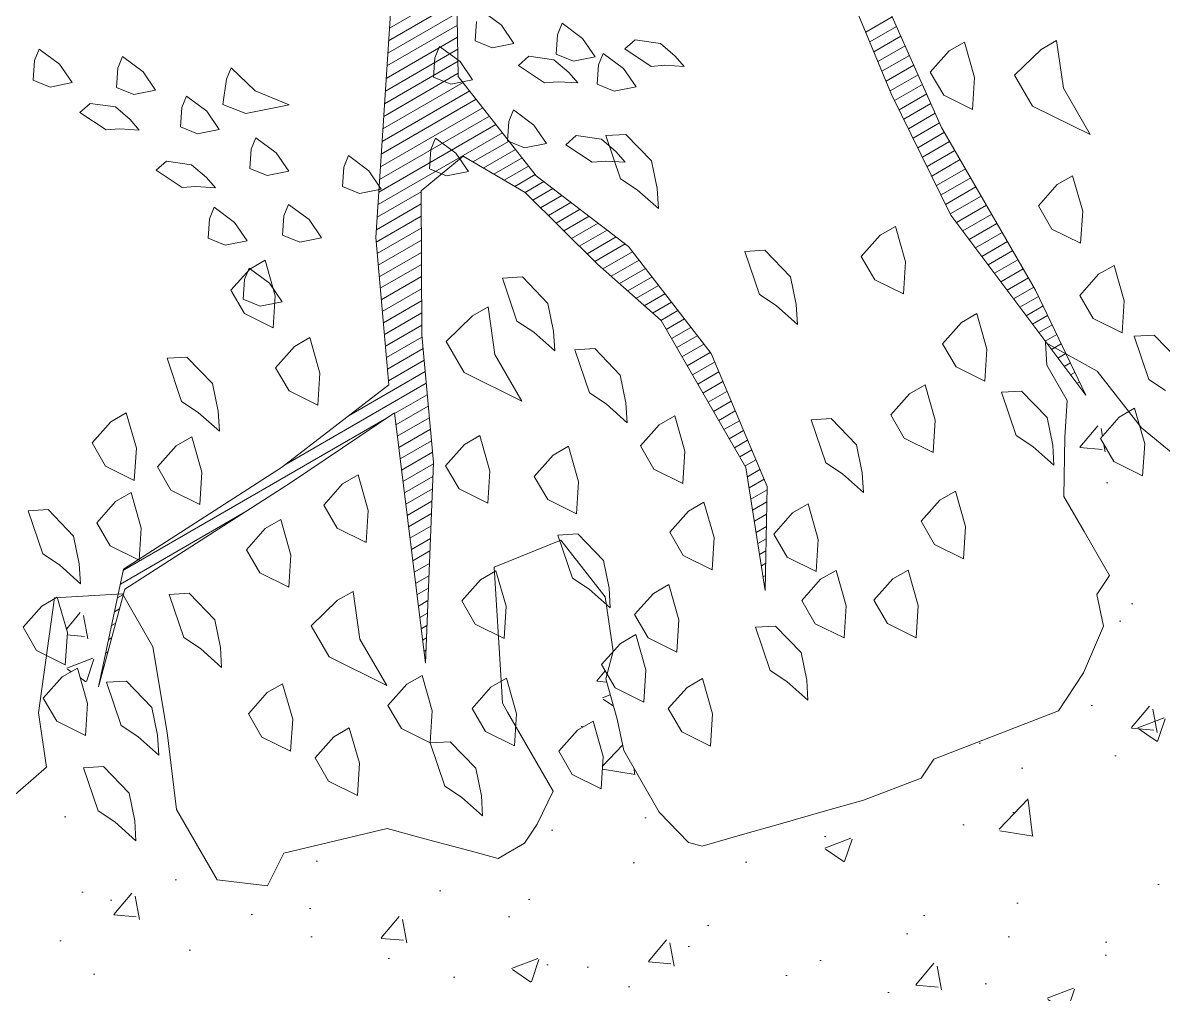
# Model space of a CAD drawing. Header units: metres. Extents: x 12093 to 20303, y 514 to 1412.
# Drawn here: x 19697.735 to 19699.289, y 705.562 to 706.885 of the extents above; entities that cross this region are included whole.
import ezdxf

# ---------------------------------------------------------------- set-up
doc = ezdxf.new("R2010")
doc.units = ezdxf.units.M
for name, color, linetype, lineweight in [('ARBOLES', 52, 'Continuous', 13), ('grass', 64, 'Continuous', 13), ('MANZANAS-ORIGINALES', 147, 'Continuous', 9)]:
    doc.layers.add(name, color=color, linetype=linetype, lineweight=lineweight)
doc.layers.add('desnivel', color=9, linetype='Continuous')
pattern_1 = [(50, (19136.99335, 73.14804), (0.36436934, -0.03187817), [0.0381, -0.4191]), (355, (19136.99335, 73.14804), (-0.07048565, 0.38211329), [0.03048, -0.33528]), (100.451, (19137.0237, 73.1454), (0.293885, 0.35023338), [0.03238, -0.35618]), (46.1842, (19136.99335, 73.24964), (0.54215808, -0.08408466), [0.05715, -0.62865]), (96.6356, (19137.03853, 73.24264), (0.47480847, 0.4948511), [0.04857, -0.53427]), (351.184, (19136.99335, 73.24964), (0.4748092, 0.49485024), [0.04572, -0.50292]), (21, (19137.04415, 73.22424), (0.30322976, -0.20453104), [0.0381, -0.4191]), (326, (19137.04415, 73.22424), (0.12360406, 0.36837593), [0.03048, -0.33528]), (71.4514, (19137.06942, 73.2072), (0.42683298, 0.16384572), [0.03238, -0.35618]), (37.5, (19136.99335, 73.14804), (0.006177207, 0.169110078), [0, -0.331216, 0, -0.34036, 0, -0.33655]), (7.5, (19136.99335, 73.14804), (0.133639325, 0.20036115), [0, -0.194056, 0, -0.323596, 0, -0.12827]), (327.5, (19136.88007, 73.14804), (0.27118119, -0.011457488), [0, -0.127, 0, -0.39624, 0, -0.52578]), (317.5, (19136.82927, 73.14804), (0.29625836, 0.05085298), [0, -0.1651, 0, -0.263144, 0, -0.37338])]

# ---------------------------------------------------------------- blocks, each defined once
blk = doc.blocks.new('ghgfghgh')
at = {"layer": 'ARBOLES', "lineweight": 20}
for p, q in [((20001.78367, 663.41061), (20001.78628, 663.25253)), ((20002.11029, 663.41301), (20002.20167, 663.20867)), ((20002.15869, 663.23705), (20002.09035, 663.40149)), ((20001.71547, 663.11414), (20001.73329, 663.39038)), ((20001.72707, 663.29403), (20001.78504, 663.32749)), ((20001.72637, 663.2832), (20001.78521, 663.31717)), ((20001.72568, 663.27237), (20001.78538, 663.30684)), ((20002.13644, 663.2906), (20002.15917, 663.30372)), ((20001.72498, 663.26154), (20001.78555, 663.29651)), ((20002.13993, 663.28219), (20002.16287, 663.29544)), ((20001.72428, 663.25071), (20001.78572, 663.28619)), ((20002.14343, 663.27379), (20002.16658, 663.28715)), ((20002.14692, 663.26538), (20002.17028, 663.27887)), ((20001.72358, 663.23989), (20001.78589, 663.27586)), ((20002.15041, 663.25697), (20002.17399, 663.27058)), ((20001.72288, 663.22906), (20001.78606, 663.26554)), ((20002.15391, 663.24856), (20002.17769, 663.2623)), ((20001.72219, 663.21823), (20001.78623, 663.25521)), ((20001.78628, 663.25253), (20001.85332, 663.16713)), ((20002.1574, 663.24016), (20002.1814, 663.25401)), ((20001.72079, 663.19657), (20001.79608, 663.24004)), ((20001.72149, 663.2074), (20001.79045, 663.24722)), ((20002.16121, 663.23193), (20002.1851, 663.24572)), ((20001.72009, 663.18575), (20001.80171, 663.23287)), ((20002.20963, 663.13347), (20002.15869, 663.23705)), ((20002.1652, 663.22381), (20002.18881, 663.23744)), ((20002.1692, 663.21569), (20002.19251, 663.22915)), ((20001.71939, 663.17492), (20001.80734, 663.2257)), ((20002.17319, 663.20757), (20002.19622, 663.22087)), ((20001.718, 663.15326), (20001.81861, 663.21135)), ((20001.71869, 663.16409), (20001.81297, 663.21852)), ((20002.17718, 663.19945), (20002.19993, 663.21258)), ((20001.7173, 663.14243), (20001.82424, 663.20418)), ((20002.18118, 663.19133), (20002.20406, 663.20454)), ((20002.20167, 663.20867), (20002.28229, 663.06904)), ((20001.79882, 663.17907), (20001.82987, 663.197)), ((20001.8078, 663.17383), (20001.8355, 663.18983)), ((20002.18517, 663.18321), (20002.20857, 663.19672)), ((20001.79039, 663.18399), (20001.75434, 663.15431)), ((20001.84386, 663.1528), (20001.79039, 663.18399)), ((20001.81678, 663.1686), (20001.84113, 663.18265)), ((20002.18916, 663.17509), (20002.21309, 663.1889)), ((20002.19315, 663.16697), (20002.2176, 663.18109)), ((20001.82576, 663.16336), (20001.84676, 663.17548)), ((20002.19715, 663.15885), (20002.22211, 663.17327)), ((20001.83474, 663.15812), (20001.85239, 663.16831)), ((20001.84372, 663.15288), (20001.85981, 663.16217)), ((20001.85332, 663.16713), (20001.93263, 663.10653)), ((20002.20114, 663.15073), (20002.22663, 663.16545)), ((20001.7166, 663.13161), (20001.75434, 663.1534)), ((20001.75434, 663.15431), (20001.75489, 663.03051)), ((20001.90603, 663.09118), (20001.84386, 663.1528)), ((20001.85041, 663.14631), (20001.86758, 663.15623)), ((20001.85705, 663.13972), (20001.87536, 663.15029)), ((20002.20513, 663.14261), (20002.23114, 663.15763)), ((20001.7159, 663.12078), (20001.75439, 663.143)), ((20001.8637, 663.13314), (20001.88313, 663.14435)), ((20002.20913, 663.13449), (20002.23566, 663.14981)), ((20002.2144, 663.12711), (20002.24017, 663.14199)), ((20001.71581, 663.1103), (20001.75443, 663.1326)), ((20001.87035, 663.12655), (20001.8909, 663.13841)), ((20001.87699, 663.11996), (20001.89867, 663.13248)), ((20002.32555, 662.97876), (20002.20963, 663.13347)), ((20002.21985, 663.11983), (20002.24468, 663.13417)), ((20001.71667, 663.10037), (20001.75448, 663.1222)), ((20001.88364, 663.11337), (20001.90644, 663.12654)), ((20002.2253, 663.11256), (20002.2492, 663.12636)), ((20001.72651, 662.98753), (20001.71547, 663.11414)), ((20001.71754, 663.09045), (20001.75453, 663.1118)), ((20001.89029, 663.10679), (20001.91421, 663.1206)), ((20001.89693, 663.1002), (20001.92199, 663.11466)), ((20002.23075, 663.10528), (20002.25371, 663.11854)), ((20001.7184, 663.08052), (20001.75457, 663.10141)), ((20001.90358, 663.09361), (20001.92976, 663.10872)), ((20001.91052, 663.08719), (20001.93613, 663.10198)), ((20001.93263, 663.10653), (20002.00351, 663.01447)), ((20002.2362, 663.098), (20002.25823, 663.11072)), ((20002.24166, 663.09073), (20002.26274, 663.1029)), ((20001.91764, 663.08088), (20001.94169, 663.09476)), ((20002.24711, 663.08345), (20002.26726, 663.09508)), ((20001.71927, 663.0706), (20001.75462, 663.09101)), ((20001.96053, 663.04285), (20001.90603, 663.09118)), ((20001.92476, 663.07457), (20001.94725, 663.08755)), ((20002.25256, 663.07617), (20002.27177, 663.08726)), ((20001.72013, 663.06067), (20001.75467, 663.08061)), ((20001.93188, 663.06825), (20001.9528, 663.08033)), ((20001.939, 663.06194), (20001.95836, 663.07311)), ((20002.25801, 663.0689), (20002.27628, 663.07944)), ((20001.721, 663.05075), (20001.75471, 663.07021)), ((20001.94612, 663.05562), (20001.96392, 663.0659)), ((20002.26347, 663.06162), (20002.2808, 663.07162)), ((20002.26892, 663.05434), (20002.28491, 663.06357)), ((20002.28229, 663.06904), (20002.32555, 662.97876)), ((20001.72187, 663.04082), (20001.75476, 663.05981)), ((20001.95325, 663.04931), (20001.96947, 663.05868)), ((20002.27437, 663.04706), (20002.28882, 663.05541)), ((20001.72273, 663.0309), (20001.75481, 663.04942)), ((20001.96037, 663.043), (20001.97503, 663.05146)), ((20002.03347, 662.91652), (20001.96053, 663.04285)), ((20001.96494, 663.03521), (20001.98059, 663.04425)), ((20002.27982, 663.03979), (20002.29273, 663.04724)), ((20001.7236, 663.02097), (20001.75485, 663.03902)), ((20001.96945, 663.02739), (20001.98614, 663.03703)), ((20002.28528, 663.03251), (20002.29665, 663.03908)), ((20001.72446, 663.01105), (20001.75505, 663.02871)), ((20001.75489, 663.03051), (20001.7649, 662.92104)), ((20001.97397, 663.01958), (20001.9917, 663.02981)), ((20002.29073, 663.02523), (20002.30056, 663.03091)), ((20002.29618, 663.01796), (20002.30447, 663.02274)), ((20001.72533, 663.00112), (20001.75596, 663.01881)), ((20001.97848, 663.01176), (20001.99726, 663.0226)), ((20001.983, 663.00394), (20002.00281, 663.01538)), ((20002.00351, 663.01447), (20002.05163, 662.90041)), ((20002.30163, 663.01068), (20002.30839, 663.01458)), ((20001.72619, 662.9912), (20001.75687, 663.00891)), ((20001.98751, 662.99612), (20002.0066, 663.00714)), ((20002.30708, 663.0034), (20002.3123, 663.00641)), ((20001.69239, 662.96126), (20001.75777, 662.999)), ((20001.99202, 662.9883), (20002.01014, 662.99876)), ((20002.31254, 662.99613), (20002.31621, 662.99825)), ((20001.63446, 662.91665), (20001.72651, 662.98753)), ((20001.63826, 662.91958), (20001.75868, 662.9891)), ((20001.99654, 662.98048), (20002.01368, 662.99038)), ((20002.31799, 662.98885), (20002.32012, 662.99008)), ((20001.73148, 662.96297), (20001.75958, 662.9792)), ((20002.00105, 662.97266), (20002.01721, 662.98199)), ((20002.32344, 662.98157), (20002.32404, 662.98191)), ((20001.73268, 662.95324), (20001.76049, 662.9693)), ((20002.00557, 662.96484), (20002.02075, 662.97361)), ((20002.01008, 662.95703), (20002.02429, 662.96523)), ((20001.49847, 662.82844), (20001.72307, 662.95812)), ((20001.73138, 662.96374), (20001.64213, 662.90335)), ((20001.75805, 662.74864), (20001.73138, 662.96374)), ((20001.73389, 662.94351), (20001.76139, 662.95939)), ((20002.0146, 662.94921), (20002.02782, 662.95684)), ((20001.73509, 662.93379), (20001.7623, 662.94949)), ((20002.01911, 662.94139), (20002.03136, 662.94846)), ((20001.7363, 662.92406), (20001.7632, 662.93959)), ((20002.02362, 662.93357), (20002.0349, 662.94008)), ((20001.73751, 662.91433), (20001.76411, 662.92969)), ((20002.02814, 662.92575), (20002.03843, 662.9317)), ((20001.49867, 662.82939), (20001.63446, 662.91665)), ((20001.73871, 662.9046), (20001.76485, 662.91969)), ((20001.7649, 662.92104), (20001.75805, 662.74864)), ((20002.03265, 662.91793), (20002.04197, 662.92331)), ((20002.05013, 662.81089), (20002.03347, 662.91652)), ((20002.0347, 662.90869), (20002.04551, 662.91493)), ((20001.73992, 662.89487), (20001.76442, 662.90902)), ((20002.03621, 662.89914), (20002.04904, 662.90655)), ((20001.64213, 662.90335), (20001.4997, 662.81225)), ((20001.74113, 662.88514), (20001.764, 662.89835)), ((20002.03772, 662.88958), (20002.05159, 662.89759)), ((20002.05163, 662.90041), (20002.05013, 662.81089)), ((20001.74233, 662.87542), (20001.76358, 662.88768)), ((20002.03922, 662.88003), (20002.05141, 662.88706)), ((20001.49594, 662.81656), (20001.60381, 662.87884)), ((20001.74354, 662.86569), (20001.76315, 662.87701)), ((20002.04073, 662.87047), (20002.05123, 662.87654)), ((20001.74474, 662.85596), (20001.76273, 662.86634)), ((20002.04224, 662.86092), (20002.05106, 662.86601)), ((20001.74595, 662.84623), (20001.7623, 662.85567)), ((20002.04374, 662.85136), (20002.05088, 662.85548)), ((20001.74716, 662.8365), (20001.76188, 662.845)), ((20002.04525, 662.84181), (20002.0507, 662.84495)), ((20001.47721, 662.72835), (20001.49867, 662.82939)), ((20001.74836, 662.82677), (20001.76146, 662.83433)), ((20002.04676, 662.83225), (20002.05052, 662.83443)), ((20001.74957, 662.81704), (20001.76103, 662.82366)), ((20002.04827, 662.8227), (20002.05035, 662.8239)), ((20001.4997, 662.81225), (20001.47721, 662.72835)), ((20001.75078, 662.80732), (20001.76061, 662.81299)), ((20001.75198, 662.79759), (20001.76018, 662.80232)), ((20001.4909, 662.7928), (20001.49514, 662.79525)), ((20001.75319, 662.78786), (20001.75976, 662.79165)), ((20001.48838, 662.78092), (20001.49184, 662.78292)), ((20001.7544, 662.77813), (20001.75934, 662.78098)), ((20001.48585, 662.76904), (20001.48853, 662.77058)), ((20001.7556, 662.7684), (20001.75891, 662.77031)), ((20001.75681, 662.75867), (20001.75849, 662.75964)), ((20001.75801, 662.74895), (20001.75807, 662.74898))]:
    blk.add_line(p, q, dxfattribs=at)
at = {"layer": 'desnivel', "lineweight": 20}
for p, q in [((20001.63627, 662.58552), (20001.62231, 662.55729)), ((20001.82048, 662.58092), (20001.79661, 662.58732)), ((20001.62231, 662.55729), (20001.57894, 662.56251))]:
    blk.add_line(p, q, dxfattribs=at)
at = {"layer": 'grass'}
for p, q in [((20001.82345, 663.29657), (20001.80585, 663.30948)), ((20001.80184, 663.29968), (20001.80073, 663.28297)), ((20001.87557, 663.29814), (20001.87157, 663.28834)), ((20001.89317, 663.28522), (20001.87557, 663.29814)), ((20001.83415, 663.28075), (20001.82345, 663.29657)), ((20001.87157, 663.28834), (20001.87046, 663.27163)), ((20001.77022, 663.27829), (20001.76621, 663.26848)), ((20001.78782, 663.26537), (20001.77022, 663.27829)), ((20001.80073, 663.28297), (20001.81544, 663.27696)), ((20001.81544, 663.27696), (20001.83415, 663.28075)), ((20001.90387, 663.26941), (20001.89317, 663.28522)), ((20001.92949, 663.2761), (20001.93839, 663.2839)), ((20001.93839, 663.2839), (20001.96, 663.28079)), ((20001.96, 663.28079), (20001.9727, 663.26987)), ((20002.22134, 663.28209), (20002.20805, 663.27441)), ((20002.23005, 663.25165), (20002.22134, 663.28209)), ((20002.30038, 663.28339), (20002.28708, 663.27571)), ((20002.30628, 663.24247), (20002.30038, 663.28339)), ((20001.42606, 663.27597), (20001.42205, 663.26617)), ((20001.44366, 663.26305), (20001.42606, 663.27597)), ((20001.49779, 663.26953), (20001.49378, 663.25973)), ((20001.51539, 663.25661), (20001.49779, 663.26953)), ((20001.76621, 663.26848), (20001.7651, 663.25178)), ((20001.83794, 663.26204), (20001.84685, 663.26984)), ((20001.84685, 663.26984), (20001.86845, 663.26673)), ((20001.87046, 663.27163), (20001.88516, 663.26562)), ((20001.88516, 663.26562), (20001.90387, 663.26941)), ((20001.91078, 663.27231), (20001.90677, 663.26251)), ((20001.92838, 663.25939), (20001.91078, 663.27231)), ((20001.95199, 663.26118), (20001.92949, 663.2761)), ((20001.9727, 663.26987), (20001.9805, 663.26097)), ((20002.20805, 663.27441), (20002.19194, 663.25624)), ((20002.28708, 663.27571), (20002.26432, 663.25371)), ((20001.42205, 663.26617), (20001.42094, 663.24946)), ((20001.45436, 663.24724), (20001.44366, 663.26305)), ((20001.49378, 663.25973), (20001.49267, 663.24302)), ((20001.59112, 663.25997), (20001.58712, 663.25017)), ((20001.61162, 663.24015), (20001.59112, 663.25997)), ((20001.79851, 663.24956), (20001.78782, 663.26537)), ((20001.86044, 663.24712), (20001.83794, 663.26204)), ((20001.86845, 663.26673), (20001.88115, 663.25582)), ((20001.90677, 663.26251), (20001.90566, 663.2458)), ((20001.93907, 663.24358), (20001.92838, 663.25939)), ((20001.96379, 663.26208), (20001.95199, 663.26118)), ((20001.9805, 663.26097), (20001.96379, 663.26208)), ((20001.42094, 663.24946), (20001.43565, 663.24345)), ((20001.52609, 663.2408), (20001.51539, 663.25661)), ((20001.58712, 663.25017), (20001.58401, 663.22856)), ((20001.7651, 663.25178), (20001.7798, 663.24577)), ((20001.7798, 663.24577), (20001.79851, 663.24956)), ((20001.88115, 663.25582), (20001.88895, 663.24691)), ((20002.19194, 663.25624), (20002.20346, 663.2363)), ((20002.22827, 663.22403), (20002.23005, 663.25165)), ((20002.26432, 663.25371), (20002.27968, 663.22711)), ((20001.43565, 663.24345), (20001.45436, 663.24724)), ((20001.49267, 663.24302), (20001.50737, 663.23701)), ((20001.50737, 663.23701), (20001.52609, 663.2408)), ((20001.64103, 663.22813), (20001.61162, 663.24015)), ((20001.87225, 663.24802), (20001.86044, 663.24712)), ((20001.88895, 663.24691), (20001.87225, 663.24802)), ((20001.90566, 663.2458), (20001.92036, 663.23979)), ((20001.92036, 663.23979), (20001.93907, 663.24358)), ((20002.32931, 663.20257), (20002.30628, 663.24247)), ((20001.46105, 663.22163), (20001.46995, 663.22942)), ((20001.46995, 663.22942), (20001.49156, 663.22631)), ((20001.55259, 663.23568), (20001.54859, 663.22588)), ((20001.5702, 663.22277), (20001.55259, 663.23568)), ((20001.58401, 663.22856), (20001.60361, 663.22055)), ((20002.20346, 663.2363), (20002.22827, 663.22403)), ((20001.48355, 663.20671), (20001.46105, 663.22163)), ((20001.49156, 663.22631), (20001.50426, 663.2154)), ((20001.54859, 663.22588), (20001.54748, 663.20917)), ((20001.58089, 663.20696), (20001.5702, 663.22277)), ((20001.60361, 663.22055), (20001.64103, 663.22813)), ((20001.83372, 663.22373), (20001.82971, 663.21393)), ((20001.85132, 663.21081), (20001.83372, 663.22373)), ((20002.27968, 663.22711), (20002.32931, 663.20257)), ((20001.50426, 663.2154), (20001.51206, 663.20649)), ((20001.54748, 663.20917), (20001.56218, 663.20316)), ((20001.82971, 663.21393), (20001.8286, 663.19722)), ((20001.86201, 663.195), (20001.85132, 663.21081)), ((20001.49535, 663.2076), (20001.48355, 663.20671)), ((20001.51206, 663.20649), (20001.49535, 663.2076)), ((20001.56218, 663.20316), (20001.58089, 663.20696)), ((20001.6123, 663.19984), (20001.6083, 663.19003)), ((20001.6299, 663.18692), (20001.6123, 663.19984)), ((20001.76667, 663.19965), (20001.76267, 663.18985)), ((20001.78427, 663.18674), (20001.76667, 663.19965)), ((20001.87872, 663.19389), (20001.88763, 663.20169)), ((20001.88763, 663.20169), (20001.90924, 663.19858)), ((20001.91316, 663.20167), (20001.9303, 663.2027)), ((20001.92571, 663.16459), (20001.91316, 663.20167)), ((20001.9303, 663.2027), (20001.9523, 663.17995)), ((20001.6083, 663.19003), (20001.60719, 663.17333)), ((20001.76267, 663.18985), (20001.76156, 663.17314)), ((20001.8286, 663.19722), (20001.8433, 663.19121)), ((20001.8433, 663.19121), (20001.86201, 663.195)), ((20001.90122, 663.17897), (20001.87872, 663.19389)), ((20001.90924, 663.19858), (20001.92194, 663.18767)), ((20001.52655, 663.17197), (20001.53546, 663.17977)), ((20001.53546, 663.17977), (20001.55707, 663.17666)), ((20001.6406, 663.17111), (20001.6299, 663.18692)), ((20001.69183, 663.18449), (20001.68782, 663.17468)), ((20001.70943, 663.17157), (20001.69183, 663.18449)), ((20001.79497, 663.17093), (20001.78427, 663.18674)), ((20001.91303, 663.17987), (20001.90122, 663.17897)), ((20001.92974, 663.17876), (20001.91303, 663.17987)), ((20001.92194, 663.18767), (20001.92974, 663.17876)), ((20001.9523, 663.17995), (20001.95717, 663.15616)), ((20001.54905, 663.15705), (20001.52655, 663.17197)), ((20001.55707, 663.17666), (20001.56977, 663.16574)), ((20001.60719, 663.17333), (20001.62189, 663.16732)), ((20001.62189, 663.16732), (20001.6406, 663.17111)), ((20001.68782, 663.17468), (20001.68672, 663.15798)), ((20001.72013, 663.15576), (20001.70943, 663.17157)), ((20001.76156, 663.17314), (20001.77626, 663.16713)), ((20001.77626, 663.16713), (20001.79497, 663.17093)), ((20001.56977, 663.16574), (20001.57757, 663.15684)), ((20001.94003, 663.15513), (20001.92571, 663.16459)), ((20002.31423, 663.16727), (20002.30093, 663.15959)), ((20002.32294, 663.13683), (20002.31423, 663.16727)), ((20001.56086, 663.15794), (20001.54905, 663.15705)), ((20001.57757, 663.15684), (20001.56086, 663.15794)), ((20001.68672, 663.15798), (20001.70142, 663.15197)), ((20001.70142, 663.15197), (20001.72013, 663.15576)), ((20001.9582, 663.13902), (20001.94003, 663.15513)), ((20001.95717, 663.15616), (20001.9582, 663.13902)), ((20002.30093, 663.15959), (20002.28482, 663.14143)), ((20001.64039, 663.1426), (20001.63638, 663.13279)), ((20001.65799, 663.12968), (20001.64039, 663.1426)), ((20002.28482, 663.14143), (20002.29634, 663.12148)), ((20001.57646, 663.14013), (20001.57245, 663.13033)), ((20001.59406, 663.12721), (20001.57646, 663.14013)), ((20001.63638, 663.13279), (20001.63527, 663.11609)), ((20002.32115, 663.10921), (20002.32294, 663.13683)), ((20001.57245, 663.13033), (20001.57134, 663.11362)), ((20001.60475, 663.1114), (20001.59406, 663.12721)), ((20001.66868, 663.11387), (20001.65799, 663.12968)), ((20002.16206, 663.12374), (20002.14876, 663.11606)), ((20002.17076, 663.0933), (20002.16206, 663.12374)), ((20002.29634, 663.12148), (20002.32115, 663.10921)), ((20001.57134, 663.11362), (20001.58604, 663.10761)), ((20001.58604, 663.10761), (20001.60475, 663.1114)), ((20001.63527, 663.11609), (20001.64997, 663.11008)), ((20001.64997, 663.11008), (20001.66868, 663.11387)), ((20002.14876, 663.11606), (20002.13265, 663.0979)), ((20002.03264, 663.10221), (20002.04978, 663.10324)), ((20002.04519, 663.06513), (20002.03264, 663.10221)), ((20002.04978, 663.10324), (20002.07178, 663.08048)), ((20001.62033, 663.09467), (20001.60703, 663.08699)), ((20001.62904, 663.06423), (20001.62033, 663.09467)), ((20002.13265, 663.0979), (20002.14417, 663.07795)), ((20002.16898, 663.06568), (20002.17076, 663.0933)), ((20001.60703, 663.08699), (20001.59092, 663.06882)), ((20001.60654, 663.08779), (20001.60254, 663.07799)), ((20001.62414, 663.07487), (20001.60654, 663.08779)), ((20002.33651, 663.08261), (20002.3204, 663.06445)), ((20002.34981, 663.09029), (20002.33651, 663.08261)), ((20002.35851, 663.05986), (20002.34981, 663.09029)), ((20001.60254, 663.07799), (20001.60143, 663.06128)), ((20001.63484, 663.05906), (20001.62414, 663.07487)), ((20001.82419, 663.07938), (20001.84133, 663.08041)), ((20001.83673, 663.0423), (20001.82419, 663.07938)), ((20001.84133, 663.08041), (20001.86333, 663.05765)), ((20002.07178, 663.08048), (20002.07665, 663.0567)), ((20002.14417, 663.07795), (20002.16898, 663.06568)), ((20001.59092, 663.06882), (20001.60244, 663.04888)), ((20001.62725, 663.03661), (20001.62904, 663.06423)), ((20002.05951, 663.05567), (20002.04519, 663.06513)), ((20002.3204, 663.06445), (20002.33192, 663.0445)), ((20001.60143, 663.06128), (20001.61613, 663.05527)), ((20001.61613, 663.05527), (20001.63484, 663.05906)), ((20001.81192, 663.05457), (20001.79862, 663.04689)), ((20001.81782, 663.01365), (20001.81192, 663.05457)), ((20001.86333, 663.05765), (20001.8682, 663.03387)), ((20002.07768, 663.03956), (20002.05951, 663.05567)), ((20002.07665, 663.0567), (20002.07768, 663.03956)), ((20002.35673, 663.03223), (20002.35851, 663.05986)), ((20001.60244, 663.04888), (20001.62725, 663.03661)), ((20001.79862, 663.04689), (20001.77587, 663.02489)), ((20001.85106, 663.03284), (20001.83673, 663.0423)), ((20002.23191, 663.04882), (20002.21861, 663.04114)), ((20002.24061, 663.01838), (20002.23191, 663.04882)), ((20002.33192, 663.0445), (20002.35673, 663.03223)), ((20001.86923, 663.01673), (20001.85106, 663.03284)), ((20001.8682, 663.03387), (20001.86923, 663.01673)), ((20002.21861, 663.04114), (20002.2025, 663.02297)), ((20001.65872, 663.02818), (20001.64542, 663.0205)), ((20001.66742, 662.99774), (20001.65872, 663.02818)), ((20001.77587, 663.02489), (20001.79122, 662.99829)), ((20002.2025, 663.02297), (20002.21402, 663.00303)), ((20002.29089, 663.02399), (20002.29206, 663.00449)), ((20002.33542, 662.99927), (20002.29089, 663.02399)), ((20002.36722, 663.02942), (20002.38436, 663.03045)), ((20002.37977, 662.99234), (20002.36722, 663.02942)), ((20002.38436, 663.03045), (20002.40636, 663.00769)), ((20001.64542, 663.0205), (20001.62931, 663.00233)), ((20001.84085, 662.97375), (20001.81782, 663.01365)), ((20001.88636, 663.01776), (20001.9035, 663.01879)), ((20001.89891, 662.98068), (20001.88636, 663.01776)), ((20001.9035, 663.01879), (20001.9255, 662.99603)), ((20002.23883, 662.99076), (20002.24061, 663.01838)), ((20001.53595, 663.01049), (20001.55309, 663.01152)), ((20001.5485, 662.97341), (20001.53595, 663.01049)), ((20001.55309, 663.01152), (20001.57509, 662.98876)), ((20002.29206, 663.00449), (20002.30953, 662.97423)), ((20001.62931, 663.00233), (20001.64083, 662.98239)), ((20001.66564, 662.97012), (20001.66742, 662.99774)), ((20001.79122, 662.99829), (20001.84085, 662.97375)), ((20001.9255, 662.99603), (20001.93037, 662.97225)), ((20002.21402, 663.00303), (20002.23883, 662.99076)), ((20002.37356, 662.95068), (20002.33542, 662.99927)), ((20001.57509, 662.98876), (20001.57996, 662.96497)), ((20002.18742, 662.98767), (20002.17413, 662.97999)), ((20002.19613, 662.95724), (20002.18742, 662.98767)), ((20002.39409, 662.98288), (20002.37977, 662.99234)), ((20001.64083, 662.98239), (20001.66564, 662.97012)), ((20001.91324, 662.97122), (20001.89891, 662.98068)), ((20002.17413, 662.97999), (20002.15802, 662.96183)), ((20002.25316, 662.9813), (20002.2703, 662.98233)), ((20002.26571, 662.94421), (20002.25316, 662.9813)), ((20002.2703, 662.98233), (20002.2923, 662.95957)), ((20002.30953, 662.97423), (20002.3075, 662.9428)), ((20001.56282, 662.96395), (20001.5485, 662.97341)), ((20001.58099, 662.94784), (20001.56282, 662.96395)), ((20001.57996, 662.96497), (20001.58099, 662.94784)), ((20001.9314, 662.95511), (20001.91324, 662.97122)), ((20001.93037, 662.97225), (20001.9314, 662.95511)), ((20002.3675, 662.96752), (20002.3542, 662.95984)), ((20002.3762, 662.93709), (20002.3675, 662.96752)), ((20001.48763, 662.95599), (20001.47152, 662.93783)), ((20001.50092, 662.96367), (20001.48763, 662.95599)), ((20001.50963, 662.93324), (20001.50092, 662.96367)), ((20001.97232, 662.961), (20001.95903, 662.95333)), ((20001.98103, 662.93057), (20001.97232, 662.961)), ((20002.08947, 662.95772), (20002.10661, 662.95874)), ((20002.10202, 662.92063), (20002.08947, 662.95772)), ((20002.10661, 662.95874), (20002.12861, 662.93599)), ((20002.15802, 662.96183), (20002.16953, 662.94188)), ((20002.19435, 662.92961), (20002.19613, 662.95724)), ((20002.2923, 662.95957), (20002.29717, 662.93578)), ((20002.3542, 662.95984), (20002.33809, 662.94168)), ((20001.95903, 662.95333), (20001.94292, 662.93516)), ((20002.4312, 662.90326), (20002.37356, 662.95068)), ((20001.47152, 662.93783), (20001.48304, 662.91788)), ((20001.5439, 662.93529), (20001.5278, 662.91713)), ((20001.5572, 662.94297), (20001.5439, 662.93529)), ((20001.56591, 662.91253), (20001.5572, 662.94297)), ((20001.7915, 662.93639), (20001.77539, 662.91823)), ((20001.80479, 662.94407), (20001.7915, 662.93639)), ((20001.8135, 662.91364), (20001.80479, 662.94407)), ((20001.88102, 662.93489), (20001.86772, 662.92721)), ((20001.88973, 662.90445), (20001.88102, 662.93489)), ((20001.94292, 662.93516), (20001.95443, 662.91521)), ((20002.12861, 662.93599), (20002.13348, 662.9122)), ((20002.16953, 662.94188), (20002.19435, 662.92961)), ((20002.28003, 662.93476), (20002.26571, 662.94421)), ((20002.2982, 662.91865), (20002.28003, 662.93476)), ((20002.29717, 662.93578), (20002.2982, 662.91865)), ((20002.3075, 662.9428), (20002.30665, 662.89188)), ((20002.33809, 662.94168), (20002.34961, 662.92173)), ((20002.37442, 662.90946), (20002.3762, 662.93709)), ((20001.50785, 662.90561), (20001.50963, 662.93324)), ((20001.86772, 662.92721), (20001.85161, 662.90904)), ((20001.97925, 662.90294), (20001.98103, 662.93057)), ((20001.48304, 662.91788), (20001.50785, 662.90561)), ((20001.5278, 662.91713), (20001.53931, 662.89718)), ((20001.77539, 662.91823), (20001.78691, 662.89828)), ((20001.95443, 662.91521), (20001.97925, 662.90294)), ((20002.11634, 662.91117), (20002.10202, 662.92063)), ((20002.34961, 662.92173), (20002.37442, 662.90946)), ((20001.56413, 662.88491), (20001.56591, 662.91253)), ((20001.70019, 662.91027), (20001.6869, 662.9026)), ((20001.7089, 662.87984), (20001.70019, 662.91027)), ((20001.81172, 662.88601), (20001.8135, 662.91364)), ((20001.85161, 662.90904), (20001.86313, 662.8891)), ((20002.13451, 662.89506), (20002.11634, 662.91117)), ((20002.13348, 662.9122), (20002.13451, 662.89506)), ((20001.53931, 662.89718), (20001.56413, 662.88491)), ((20001.6869, 662.9026), (20001.67079, 662.88443)), ((20001.78691, 662.89828), (20001.81172, 662.88601)), ((20001.88794, 662.87683), (20001.88973, 662.90445)), ((20002.21354, 662.89637), (20002.20024, 662.88869)), ((20002.22225, 662.86593), (20002.21354, 662.89637)), ((20001.49174, 662.88745), (20001.47563, 662.86928)), ((20001.50504, 662.89512), (20001.49174, 662.88745)), ((20001.51375, 662.86469), (20001.50504, 662.89512)), ((20001.86313, 662.8891), (20001.88794, 662.87683)), ((20001.99741, 662.88684), (20001.98412, 662.87916)), ((20002.00612, 662.8564), (20001.99741, 662.88684)), ((20002.20024, 662.88869), (20002.18414, 662.87052)), ((20002.30665, 662.89188), (20002.32412, 662.86162)), ((20001.41655, 662.87949), (20001.43368, 662.88052)), ((20001.42909, 662.84241), (20001.41655, 662.87949)), ((20001.43368, 662.88052), (20001.45569, 662.85776)), ((20001.67079, 662.88443), (20001.6823, 662.86448)), ((20001.70712, 662.85222), (20001.7089, 662.87984)), ((20001.98412, 662.87916), (20001.96801, 662.86099)), ((20002.07364, 662.87765), (20002.05753, 662.85949)), ((20002.08694, 662.88533), (20002.07364, 662.87765)), ((20002.09564, 662.85489), (20002.08694, 662.88533)), ((20001.47563, 662.86928), (20001.48715, 662.84933)), ((20001.6337, 662.87189), (20001.62041, 662.86421)), ((20001.64241, 662.84145), (20001.6337, 662.87189)), ((20002.18414, 662.87052), (20002.19565, 662.85058)), ((20002.22047, 662.83831), (20002.22225, 662.86593)), ((20001.45569, 662.85776), (20001.46055, 662.83398)), ((20001.51196, 662.83706), (20001.51375, 662.86469)), ((20001.62041, 662.86421), (20001.6043, 662.84604)), ((20001.6823, 662.86448), (20001.70712, 662.85222)), ((20001.87184, 662.85866), (20001.88897, 662.85969)), ((20001.88438, 662.82158), (20001.87184, 662.85866)), ((20001.88897, 662.85969), (20001.91098, 662.83693)), ((20001.96801, 662.86099), (20001.97952, 662.84105)), ((20002.00434, 662.82878), (20002.00612, 662.8564)), ((20002.05753, 662.85949), (20002.06905, 662.83954)), ((20002.32412, 662.86162), (20002.33722, 662.83892)), ((20001.48715, 662.84933), (20001.51196, 662.83706)), ((20001.87451, 662.8542), (20001.81719, 662.83119)), ((20001.91265, 662.80561), (20001.87451, 662.8542)), ((20002.09386, 662.82727), (20002.09564, 662.85489)), ((20002.19565, 662.85058), (20002.22047, 662.83831)), ((20001.44342, 662.83295), (20001.42909, 662.84241)), ((20001.6043, 662.84604), (20001.61581, 662.8261)), ((20001.64063, 662.81383), (20001.64241, 662.84145)), ((20001.91098, 662.83693), (20001.91585, 662.81315)), ((20001.97952, 662.84105), (20002.00434, 662.82878)), ((20002.06905, 662.83954), (20002.09386, 662.82727)), ((20002.33722, 662.83892), (20002.34596, 662.82379)), ((20001.46158, 662.81684), (20001.44342, 662.83295)), ((20001.46055, 662.83398), (20001.46158, 662.81684)), ((20001.81864, 662.82795), (20001.80535, 662.82027)), ((20001.81719, 662.83119), (20001.82304, 662.7337)), ((20001.82735, 662.79752), (20001.81864, 662.82795)), ((20002.111, 662.8283), (20002.0977, 662.82062)), ((20002.1197, 662.79786), (20002.111, 662.8283)), ((20002.1729, 662.82857), (20002.1596, 662.8209)), ((20002.1816, 662.79814), (20002.1729, 662.82857)), ((20001.61581, 662.8261), (20001.64063, 662.81383)), ((20001.80535, 662.82027), (20001.78924, 662.80211)), ((20001.89871, 662.81212), (20001.88438, 662.82158)), ((20002.0977, 662.82062), (20002.08159, 662.80245)), ((20002.1596, 662.8209), (20002.14349, 662.80273)), ((20002.34596, 662.82379), (20002.33519, 662.80749)), ((20001.49767, 662.8081), (20001.43918, 662.80459)), ((20001.49342, 662.80468), (20001.49845, 662.80758)), ((20001.52388, 662.76271), (20001.49767, 662.8081)), ((20001.53781, 662.80766), (20001.55494, 662.80868)), ((20001.55035, 662.77057), (20001.53781, 662.80766)), ((20001.55494, 662.80868), (20001.57695, 662.78593)), ((20001.69588, 662.81026), (20001.68258, 662.80259)), ((20001.70177, 662.76934), (20001.69588, 662.81026)), ((20001.91687, 662.79601), (20001.89871, 662.81212)), ((20001.91585, 662.81315), (20001.91687, 662.79601)), ((20001.95396, 662.80855), (20001.93785, 662.79039)), ((20001.96726, 662.81623), (20001.95396, 662.80855)), ((20001.97596, 662.7858), (20001.96726, 662.81623)), ((20002.04977, 662.81314), (20002.05017, 662.81337)), ((20002.33519, 662.80749), (20002.34073, 662.78043)), ((20001.42834, 662.79765), (20001.41223, 662.77948)), ((20001.43918, 662.80459), (20001.42554, 662.70593)), ((20001.44164, 662.80532), (20001.42834, 662.79765)), ((20001.45034, 662.77489), (20001.44164, 662.80532)), ((20001.68258, 662.80259), (20001.65982, 662.78058)), ((20001.78924, 662.80211), (20001.80076, 662.78216)), ((20001.82557, 662.76989), (20001.82735, 662.79752)), ((20001.91936, 662.75905), (20001.91265, 662.80561)), ((20002.08159, 662.80245), (20002.09311, 662.78251)), ((20002.11792, 662.77024), (20002.1197, 662.79786)), ((20002.14349, 662.80273), (20002.15501, 662.78278)), ((20002.17982, 662.77051), (20002.1816, 662.79814)), ((20001.93785, 662.79039), (20001.94937, 662.77044)), ((20001.41223, 662.77948), (20001.42375, 662.75953)), ((20001.57695, 662.78593), (20001.58182, 662.76214)), ((20001.65982, 662.78058), (20001.67518, 662.75399)), ((20001.80076, 662.78216), (20001.82557, 662.76989)), ((20001.97418, 662.75817), (20001.97596, 662.7858)), ((20002.0417, 662.77942), (20002.05884, 662.78045)), ((20002.05424, 662.74234), (20002.0417, 662.77942)), ((20002.05884, 662.78045), (20002.08084, 662.75769)), ((20002.09311, 662.78251), (20002.11792, 662.77024)), ((20002.15501, 662.78278), (20002.17982, 662.77051)), ((20002.34073, 662.78043), (20002.32358, 662.74026)), ((20001.44856, 662.74726), (20001.45034, 662.77489)), ((20001.56468, 662.76111), (20001.55035, 662.77057)), ((20001.72481, 662.72945), (20001.70177, 662.76934)), ((20001.93888, 662.77325), (20001.92558, 662.76557)), ((20001.94758, 662.74282), (20001.93888, 662.77325)), ((20001.94937, 662.77044), (20001.97418, 662.75817)), ((20001.42375, 662.75953), (20001.44856, 662.74726)), ((20001.48333, 662.75716), (20001.48523, 662.75825)), ((20001.53612, 662.68909), (20001.52388, 662.76271)), ((20001.58285, 662.745), (20001.56468, 662.76111)), ((20001.58182, 662.76214), (20001.58285, 662.745)), ((20001.92558, 662.76557), (20001.90947, 662.74741)), ((20001.91297, 662.73519), (20001.91936, 662.75905)), ((20001.67518, 662.75399), (20001.72481, 662.72945)), ((20002.08084, 662.75769), (20002.08571, 662.73391)), ((20001.45905, 662.74445), (20001.44575, 662.73678)), ((20001.46776, 662.71402), (20001.45905, 662.74445)), ((20001.48081, 662.74528), (20001.48192, 662.74592)), ((20001.90947, 662.74741), (20001.92099, 662.72746)), ((20001.9458, 662.71519), (20001.94758, 662.74282)), ((20002.06857, 662.73288), (20002.05424, 662.74234)), ((20002.32358, 662.74026), (20002.30205, 662.70766)), ((20001.44575, 662.73678), (20001.42964, 662.71861)), ((20001.47829, 662.73339), (20001.47862, 662.73359)), ((20001.48386, 662.73218), (20001.501, 662.73321)), ((20001.49641, 662.6951), (20001.48386, 662.73218)), ((20001.501, 662.73321), (20001.523, 662.71046)), ((20001.63528, 662.73095), (20001.62199, 662.72328)), ((20001.64399, 662.70052), (20001.63528, 662.73095)), ((20001.74194, 662.73047), (20001.72584, 662.71231)), ((20001.75524, 662.73815), (20001.74194, 662.73047)), ((20001.76395, 662.70772), (20001.75524, 662.73815)), ((20001.82763, 662.73562), (20001.81433, 662.72794)), ((20001.82304, 662.7337), (20001.82421, 662.71421)), ((20001.83633, 662.70518), (20001.82763, 662.73562)), ((20001.92287, 662.70056), (20001.91297, 662.73519)), ((20001.99618, 662.73541), (20001.98289, 662.72774)), ((20002.00489, 662.70498), (20001.99618, 662.73541)), ((20002.08674, 662.71677), (20002.06857, 662.73288)), ((20002.08571, 662.73391), (20002.08674, 662.71677)), ((20001.62199, 662.72328), (20001.60588, 662.70511)), ((20001.81433, 662.72794), (20001.79822, 662.70977)), ((20001.92099, 662.72746), (20001.9458, 662.71519)), ((20001.98289, 662.72774), (20001.96678, 662.70957)), ((20001.42964, 662.71861), (20001.44116, 662.69866)), ((20001.46597, 662.68639), (20001.46776, 662.71402)), ((20001.523, 662.71046), (20001.52787, 662.68667)), ((20001.72584, 662.71231), (20001.73735, 662.69236)), ((20001.79822, 662.70977), (20001.80974, 662.68983)), ((20001.82421, 662.71421), (20001.82858, 662.70664)), ((20001.96678, 662.70957), (20001.9783, 662.68962)), ((20001.42554, 662.70593), (20001.43224, 662.65937)), ((20001.60588, 662.70511), (20001.6174, 662.68516)), ((20001.64221, 662.67289), (20001.64399, 662.70052)), ((20001.76217, 662.68009), (20001.76395, 662.70772)), ((20001.82858, 662.70664), (20001.86789, 662.63856)), ((20001.83455, 662.67756), (20001.83633, 662.70518)), ((20001.92841, 662.6735), (20001.92287, 662.70056)), ((20002.00311, 662.67735), (20002.00489, 662.70498)), ((20002.30205, 662.70766), (20002.19498, 662.66602)), ((20001.44116, 662.69866), (20001.46597, 662.68639)), ((20001.51074, 662.68564), (20001.49641, 662.6951)), ((20001.69259, 662.69312), (20001.67929, 662.68544)), ((20001.7013, 662.66268), (20001.69259, 662.69312)), ((20001.73735, 662.69236), (20001.76217, 662.68009)), ((20001.80974, 662.68983), (20001.83455, 662.67756)), ((20001.88877, 662.69113), (20001.87266, 662.67297)), ((20001.90207, 662.69881), (20001.88877, 662.69113)), ((20001.91078, 662.66837), (20001.90207, 662.69881)), ((20001.9783, 662.68962), (20002.00311, 662.67735)), ((20001.5289, 662.66953), (20001.51074, 662.68564)), ((20001.52787, 662.68667), (20001.5289, 662.66953)), ((20001.544, 662.62303), (20001.53612, 662.68909)), ((20001.6174, 662.68516), (20001.64221, 662.67289)), ((20001.67929, 662.68544), (20001.66319, 662.66727)), ((20001.76217, 662.68009), (20001.7793, 662.68112)), ((20001.77471, 662.64301), (20001.76217, 662.68009)), ((20001.7793, 662.68112), (20001.80131, 662.65836)), ((20001.87266, 662.67297), (20001.88418, 662.65302)), ((20001.95898, 662.62054), (20001.92841, 662.6735)), ((20001.66319, 662.66727), (20001.6747, 662.64733)), ((20001.69952, 662.63506), (20001.7013, 662.66268)), ((20001.909, 662.64075), (20001.91078, 662.66837)), ((20002.19498, 662.66602), (20002.18421, 662.64972)), ((20001.43224, 662.65937), (20001.39879, 662.62997)), ((20001.46419, 662.65877), (20001.48133, 662.6598)), ((20001.47674, 662.62169), (20001.46419, 662.65877)), ((20001.48133, 662.6598), (20001.50333, 662.63704)), ((20001.80131, 662.65836), (20001.80618, 662.63458)), ((20001.88418, 662.65302), (20001.909, 662.64075)), ((20001.6747, 662.64733), (20001.69952, 662.63506)), ((20001.78904, 662.63355), (20001.77471, 662.64301)), ((20002.18421, 662.64972), (20002.13446, 662.63108)), ((20001.50333, 662.63704), (20001.5082, 662.61325)), ((20001.8072, 662.61744), (20001.78904, 662.63355)), ((20001.80618, 662.63458), (20001.8072, 662.61744)), ((20001.86789, 662.63856), (20001.85393, 662.61033)), ((20002.13446, 662.63108), (20002.09983, 662.62117)), ((20001.49107, 662.61223), (20001.47674, 662.62169)), ((20001.57894, 662.56251), (20001.544, 662.62303)), ((20002.09983, 662.62117), (20002.0652, 662.61126)), ((20001.50923, 662.59612), (20001.49107, 662.61223)), ((20001.5082, 662.61325), (20001.50923, 662.59612)), ((20001.98402, 662.59465), (20001.95898, 662.62054)), ((20002.0652, 662.61126), (20002.03058, 662.60136)), ((20001.72502, 662.6065), (20001.63627, 662.58552)), ((20001.76081, 662.59691), (20001.72502, 662.6065)), ((20001.85393, 662.61033), (20001.84317, 662.59403)), ((20002.03058, 662.60136), (20001.99595, 662.59145)), ((20001.79661, 662.58732), (20001.76081, 662.59691)), ((20001.84317, 662.59403), (20001.82048, 662.58092)), ((20001.99595, 662.59145), (20001.98402, 662.59465))]:
    blk.add_line(p, q, dxfattribs=at)

msp = doc.modelspace()

# ---------------------------------------------------------------- hatches: boundary and pattern name
at = {"layer": 'grass'}
h = msp.add_hatch(dxfattribs=at)
h.set_pattern_fill('AR-CONC', color=256, scale=0.002, style=0)
h.set_pattern_definition(pattern_1)
h.paths.add_polyline_path([(19700.9302, 706.4593, 0.000876), (19699.8827, 706.6612), (19699.8376, 706.6351), (19699.7984, 706.5645), (19699.7573, 706.5248), (19699.7472, 706.487), (19699.7061, 706.4472), (19699.6581, 706.4195), (19699.612, 706.3609), (19699.5659, 706.3023), (19699.5128, 706.2556), (19699.5147, 706.2247), (19699.4856, 706.1919), (19699.4565, 706.1592), (19699.4168, 706.2002), (19699.384, 706.2293), (19699.3513, 706.2584), (19699.2598, 706.3336), (19699.2567, 706.3375), (19699.264, 706.312), (19699.2612, 706.2682), (19699.2219, 706.2877), (19699.2036, 706.3193), (19699.2291, 706.3481), (19699.2424, 706.3558), (19699.1994, 706.4106), (19699.1756, 706.4238), (19699.1738, 706.3987), (19699.1837, 706.3781), (19699.1733, 706.3919), (19699.1615, 706.2268), (19699.1814, 706.1923), (19699.2022, 706.1563), (19699.2161, 706.1323), (19699.199, 706.1065), (19699.2078, 706.0635), (19699.1806, 705.9998), (19699.1464, 705.9481), (19699.1414, 705.9462), (19699.1407, 705.9374), (19700.897, 705.6403)])
h = msp.add_hatch(dxfattribs=at)
h.set_pattern_fill('AR-CONC', color=256, scale=0.002, style=0)
h.set_pattern_definition(pattern_1)
h.paths.add_polyline_path([(19699.1407, 705.9374), (19699.1254, 705.94), (19698.9766, 705.8821), (19698.9595, 705.8562), (19698.8806, 705.8267), (19698.8257, 705.811), (19698.7708, 705.7953), (19698.7159, 705.7795), (19698.661, 705.7638), (19698.642, 705.7689), (19698.6023, 705.81), (19698.5538, 705.894), (19698.545, 705.9369), (19698.5293, 705.9918), (19698.5311, 705.9985), (19698.5238, 706.0112), (19698.5392, 706.0285), (19698.5395, 706.0296), (19698.5381, 706.0393), (19698.3918, 706.064), (19698.3907, 706.0468), (19698.383, 706.0506), (19698.3868, 705.9883), (19698.394, 705.9925), (19698.4078, 705.9442), (19698.4067, 705.9271), (19698.4578, 705.8385), (19698.4357, 705.7938), (19698.4186, 705.7679), (19698.3826, 705.7471), (19698.3448, 705.7573), (19698.288, 705.7725), (19698.2312, 705.7877), (19698.0905, 705.7544), (19698.0684, 705.7096), (19697.9996, 705.7179), (19697.9442, 705.8139), (19697.9317, 705.9187), (19697.9122, 706.0354), (19697.8717, 706.1057), (19697.8382, 705.9809), (19697.865, 706.1071), (19697.7821, 706.1021), (19697.7956, 706.0548), (19697.7928, 706.0109), (19697.7671, 706.0237), (19697.7563, 705.9454), (19697.7669, 705.8716), (19697.7138, 705.8249), (19697.7112, 705.8245), (19697.7121, 705.8097), (19697.698, 705.8223), (19697.5971, 705.8055), (19697.6128, 705.7506), (19697.4803, 705.7861), (19697.3763, 705.7798), (19697.368, 705.3057, -0.001424), (19699.0729, 704.9908)])
h.paths.add_polyline_path([(19698.523, 705.842), (19698.4837, 705.8615), (19698.4654, 705.8931), (19698.491, 705.9219), (19698.5121, 705.9341), (19698.5259, 705.8858)], flags=16)
h.paths.add_polyline_path([(19697.889, 705.7712), (19697.8602, 705.7968), (19697.8375, 705.8118), (19697.8176, 705.8706), (19697.8448, 705.8722), (19697.8797, 705.8361), (19697.8874, 705.7984)], flags=16)
h.paths.add_polyline_path([(19697.9202, 705.8877), (19697.8914, 705.9132), (19697.8687, 705.9282), (19697.8488, 705.987), (19697.876, 705.9887), (19697.9109, 705.9526), (19697.9186, 705.9148)], flags=16)
h.paths.add_polyline_path([(19697.8204, 705.9144), (19697.7811, 705.9339), (19697.7628, 705.9655), (19697.7883, 705.9943), (19697.8094, 706.0065), (19697.8232, 705.9582)], flags=16)
h = msp.add_hatch(dxfattribs=at)
h.set_pattern_fill('AR-CONC', color=256, scale=0.002, style=0)
h.set_pattern_definition(pattern_1)
h.paths.add_polyline_path([(19700.897, 705.6403), (19699.1407, 705.9374), (19699.0729, 704.9908, -0.001492), (19700.8568, 704.6504)])

# ---------------------------------------------------------------- linework, layer by layer
at = {"layer": 'MANZANAS-ORIGINALES'}
for centre, radius, start, end in [((19642.9403, 405.9341), 304.279, 76.754672, 83.883439), ((19642.9585, 406.0744), 303.9876, 76.751542, 83.884028)]:
    msp.add_arc(centre, radius, start, end, dxfattribs=at)

# ---------------------------------------------------------------- block references
at = {"layer": 'Defpoints', "lineweight": 20, "xscale": 1.586003757394792, "yscale": 1.586003757394792, "zscale": 1.586003757394792}
msp.add_blockref('ghgfghgh', (-12024.5798, -345.1087), dxfattribs=at)

doc.saveas('drawing.dxf')
